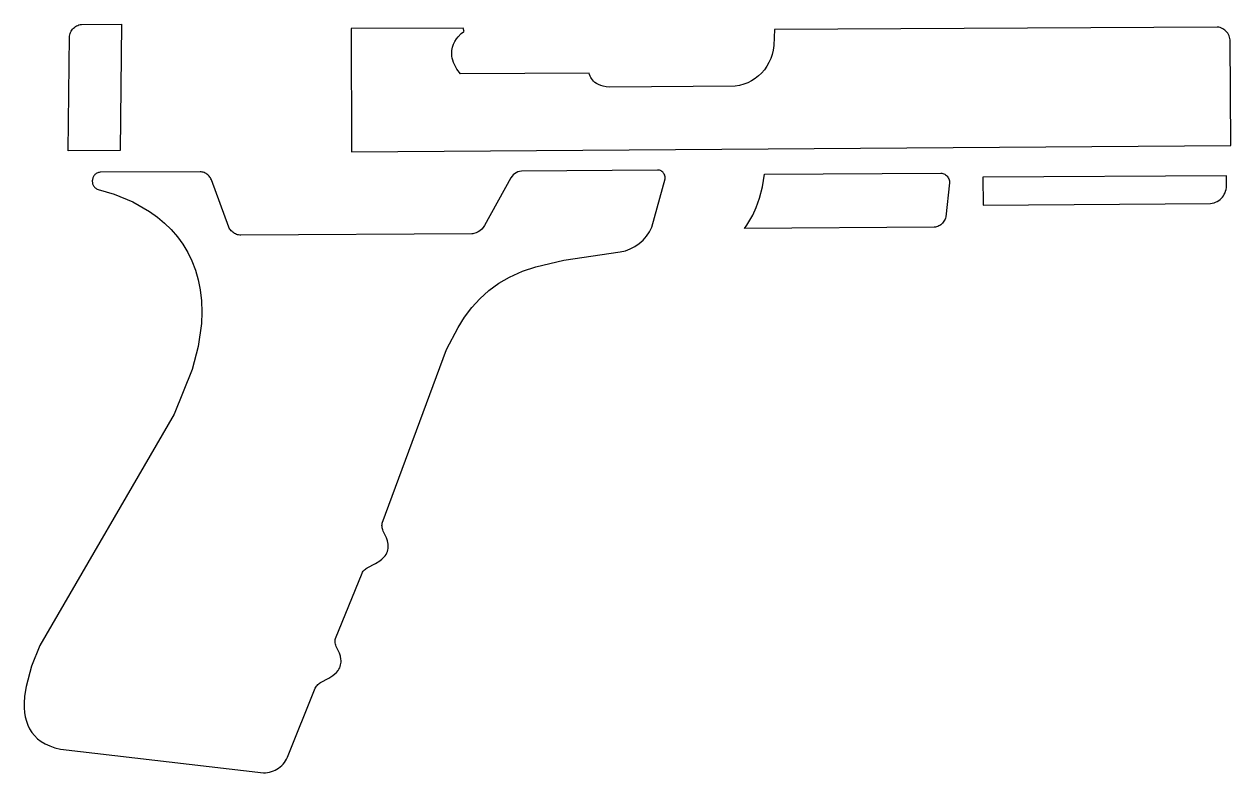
# Model space of a CAD drawing. Header units: metres. Extents: x 21 to 181, y -283 to -183.
import ezdxf

# ---------------------------------------------------------------- set-up
doc = ezdxf.new("R2010")
doc.units = ezdxf.units.M

msp = doc.modelspace()

# ---------------------------------------------------------------- linework, layer by layer
for points in [[(33.475422, -200.12533), (26.581862, -200.166732), (26.800556, -184.96915), (26.829004, -184.797192), (26.873454, -184.63133), (26.933398, -184.472326), (27.00782, -184.320942), (27.095704, -184.178194), (27.196542, -184.045098), (27.309318, -183.922162), (27.433016, -183.810402), (27.566874, -183.71058), (27.71013, -183.623712), (27.862022, -183.55056), (28.021534, -183.491886), (28.187904, -183.448706), (28.360116, -183.421782), (33.688528, -183.381142), (33.475676, -200.125584)], [(120.219724, -184.110884), (120.159526, -186.237626), (120.069864, -186.833764), (119.928386, -187.40882), (119.737632, -187.959746), (119.49938, -188.484002), (119.21617, -188.978286), (118.890288, -189.439804), (118.523766, -189.865508), (118.11889, -190.252604), (117.677692, -190.598044), (117.202712, -190.899034), (116.695982, -191.152526), (116.159534, -191.355726), (115.595908, -191.505586), (115.007136, -191.599058), (98.346514, -191.729614), (97.913952, -191.694816), (97.530158, -191.625728), (97.192084, -191.527684), (96.89719, -191.40551), (96.642428, -191.264286), (96.42475, -191.109092), (96.241616, -190.944754), (96.089978, -190.776352), (95.966788, -190.608966), (95.869506, -190.447676), (95.795084, -190.297308), (95.703136, -190.049912), (95.668338, -189.90691), (95.665036, -189.887098), (78.597506, -189.98946), (78.134464, -189.350396), (77.802486, -188.743844), (77.681328, -188.453014), (77.587602, -188.17082), (77.519784, -187.897516), (77.475842, -187.633102), (77.454252, -187.377578), (77.453236, -187.131198), (77.471016, -186.894216), (77.505814, -186.666632), (77.556106, -186.4487), (77.695552, -186.042554), (77.87513, -185.676794), (78.081124, -185.352436), (78.299564, -185.07075), (78.717648, -184.640474), (79.017622, -184.395618), (79.097886, -184.339484), (78.981554, -183.925464), (64.121538, -183.954166), (64.162432, -200.335388), (180.725318, -199.469756), (180.631592, -185.462672), (180.60162, -185.27395), (180.553868, -185.092086), (180.489098, -184.917588), (180.408326, -184.751726), (180.312314, -184.595262), (180.202332, -184.449212), (180.079142, -184.314592), (179.943506, -184.192418), (179.796694, -184.083452), (179.639468, -183.98871), (179.473098, -183.909208), (179.298092, -183.845708), (179.11572, -183.799226), (178.926744, -183.770778), (120.220232, -184.110376)], [(104.723438, -202.733402), (86.68385, -202.887834), (86.442042, -202.923902), (86.21014, -202.991974), (85.991192, -203.090526), (85.787992, -203.217526), (85.603588, -203.371196), (85.440774, -203.549758), (85.302598, -203.751434), (81.808574, -210.10499), (81.629758, -210.365086), (81.421224, -210.594194), (81.187544, -210.790536), (80.933544, -210.951826), (80.663542, -211.07654), (80.38211, -211.162392), (80.2386, -211.190332), (80.094074, -211.207858), (49.48682, -211.392008), (49.34077, -211.37626), (49.197514, -211.34959), (49.057814, -211.312506), (48.921924, -211.265008), (48.790606, -211.207604), (48.664368, -211.140802), (48.543464, -211.064856), (48.428656, -210.98002), (48.320452, -210.886548), (48.21936, -210.784948), (48.125888, -210.675728), (48.040544, -210.559142), (47.963836, -210.435444), (47.896272, -210.305142), (45.59427, -204.020928), (45.534072, -203.89469), (45.46473, -203.774548), (45.386752, -203.66101), (45.300646, -203.554584), (45.20692, -203.455524), (45.106082, -203.364338), (44.99864, -203.28128), (44.885102, -203.206604), (44.765976, -203.140818), (44.642024, -203.08443), (44.5135, -203.03744), (44.380912, -203.00061), (44.244768, -202.97394), (44.105576, -202.957938), (30.85338, -203.035916), (30.732984, -203.051918), (30.6197, -203.07808), (30.513274, -203.113894), (30.41396, -203.158598), (30.321758, -203.211684), (30.236668, -203.27239), (30.158944, -203.340208), (30.088586, -203.414376), (30.025848, -203.494132), (29.970476, -203.578968), (29.922724, -203.668122), (29.882846, -203.761086), (29.850588, -203.856844), (29.826204, -203.955142), (29.809948, -204.054964), (29.801566, -204.156056), (29.801312, -204.257402), (29.809186, -204.358494), (29.825442, -204.45857), (29.85008, -204.557122), (29.8831, -204.653388), (29.924756, -204.746606), (29.974794, -204.836268), (30.033722, -204.921612), (30.101286, -205.00213), (30.17774, -205.07706), (30.263084, -205.145894), (30.357318, -205.207616), (30.460696, -205.261718), (30.573218, -205.307692), (32.682434, -205.938882), (35.156902, -206.955136), (37.40277, -208.230724), (38.4302, -208.96707), (39.38905, -209.76971), (40.275256, -210.639152), (41.085008, -211.575904), (41.814242, -212.580474), (42.459402, -213.653116), (43.016424, -214.794592), (43.481498, -216.005156), (43.850814, -217.28557), (44.120308, -218.636088), (44.287694, -220.086682), (44.336716, -221.592902), (44.269152, -223.107758), (43.821858, -226.148138), (43.020742, -229.178866), (40.657272, -235.095796), (22.829012, -265.78306), (21.748496, -268.554708), (21.020786, -271.23898), (20.826222, -272.5166), (20.766024, -273.454876), (20.77339, -274.08251), (20.823428, -274.6883), (20.918678, -275.270468), (21.061172, -275.827236), (21.253196, -276.356572), (21.496782, -276.856444), (21.794216, -277.325074), (22.147784, -277.76043), (22.559772, -278.160734), (23.032212, -278.523954), (23.56739, -278.848058), (24.167592, -279.131268), (24.83485, -279.371806), (25.57145, -279.567386), (52.483258, -282.697682), (52.75834, -282.685998), (53.02885, -282.653486), (53.293518, -282.600654), (53.551582, -282.528264), (53.802026, -282.436824), (54.043834, -282.327096), (54.276244, -282.199842), (54.49824, -282.05557), (54.708806, -281.895296), (54.906926, -281.719274), (55.091584, -281.52852), (55.262018, -281.323542), (55.417212, -281.105102), (55.55615, -280.873708), (55.677816, -280.630122), (59.360054, -271.451578), (59.431428, -271.324578), (59.512962, -271.20342), (59.604402, -271.088612), (59.70524, -270.980916), (59.815222, -270.88084), (59.934094, -270.789146), (60.061602, -270.706342), (61.13653, -270.14551), (61.700156, -269.782036), (61.951108, -269.58163), (62.176406, -269.36573), (62.371732, -269.13205), (62.493398, -268.948916), (62.59195, -268.762988), (62.668404, -268.574774), (62.72403, -268.384528), (62.759844, -268.192504), (62.77737, -267.99921), (62.777624, -267.8049), (62.761876, -267.609828), (62.6872, -267.218414), (62.56274, -266.827762), (62.132972, -265.915648), (62.076584, -265.768836), (62.034166, -265.618976), (62.005972, -265.467084), (61.992256, -265.313922), (61.993018, -265.160252), (62.008512, -265.006836), (62.038738, -264.854436), (65.55867, -256.186432), (65.631314, -256.070862), (65.712594, -255.960626), (65.802256, -255.856232), (65.900046, -255.758188), (66.00571, -255.666748), (66.11874, -255.582674), (66.239136, -255.506474), (67.340988, -254.938022), (67.927728, -254.565404), (68.18884, -254.359664), (68.422774, -254.137668), (68.624958, -253.896622), (68.749164, -253.709424), (68.848986, -253.519432), (68.925948, -253.3269), (68.981066, -253.132336), (69.015864, -252.935994), (69.031612, -252.738128), (69.02958, -252.539246), (69.010784, -252.339602), (68.928996, -251.939552), (68.796408, -251.540518), (68.35013, -250.61799), (68.293742, -250.476004), (68.250562, -250.331224), (68.220844, -250.184158), (68.204588, -250.035822), (68.202048, -249.886724), (68.213224, -249.737626), (68.238116, -249.58929), (76.760578, -226.542854), (78.278482, -223.630744), (79.15275, -222.269812), (80.118458, -220.989398), (81.186274, -219.801948), (82.36712, -218.720416), (83.671918, -217.757248), (85.111336, -216.925398), (86.82228, -216.16924), (88.60155, -215.56726), (92.298774, -214.711788), (99.77882, -213.589362), (100.463858, -213.432136), (101.115622, -213.192614), (101.727508, -212.875876), (102.292912, -212.486748), (102.80523, -212.03031), (103.258112, -211.511388), (103.6447, -210.935062), (103.95839, -210.306412), (105.726738, -203.886054), (105.736898, -203.760578), (105.73131, -203.637134), (105.710736, -203.516738), (105.675938, -203.40066), (105.627932, -203.289916), (105.567226, -203.185776), (105.494836, -203.08951), (105.41127, -203.002134), (105.317544, -202.925172), (105.21442, -202.85964), (105.10266, -202.806554), (104.983026, -202.767184), (104.856534, -202.7428), (104.723692, -202.734672)], [(116.254022, -210.482434), (116.581174, -210.041744), (117.348254, -208.705958), (117.79631, -207.6958), (118.233698, -206.453994), (118.620286, -204.978), (118.915688, -203.265278), (142.275306, -203.133198), (142.414752, -203.155296), (142.54861, -203.191618), (142.676118, -203.241402), (142.796514, -203.303886), (142.909036, -203.378054), (143.012922, -203.463144), (143.10741, -203.55814), (143.191738, -203.66228), (143.265144, -203.774802), (143.326866, -203.89469), (143.376142, -204.021182), (143.41221, -204.153262), (143.434308, -204.290168), (143.44142, -204.431138), (142.930118, -208.95818), (142.89024, -209.11312), (142.8369, -209.261964), (142.77086, -209.403696), (142.692882, -209.538062), (142.603474, -209.6643), (142.503652, -209.781648), (142.393924, -209.889344), (142.275052, -209.98688), (142.147798, -210.073748), (142.012924, -210.149186), (141.871192, -210.212432), (141.72311, -210.262978), (141.56944, -210.300316), (141.411198, -210.32343), (116.254022, -210.481672)], [(147.867878, -203.67244), (147.889976, -207.3783), (178.033934, -207.185514), (178.267868, -207.14843), (178.49342, -207.088994), (178.709574, -207.008476), (178.91506, -206.907892), (179.108862, -206.788512), (179.28971, -206.651606), (179.456334, -206.498444), (179.607464, -206.330042), (179.742084, -206.14767), (179.859178, -205.952598), (179.957222, -205.745842), (180.0352, -205.528672), (180.091842, -205.302358), (180.126132, -205.067916), (180.128926, -203.516484), (147.86737, -203.672694)]]:
    msp.add_lwpolyline(points)

doc.saveas('drawing.dxf')
